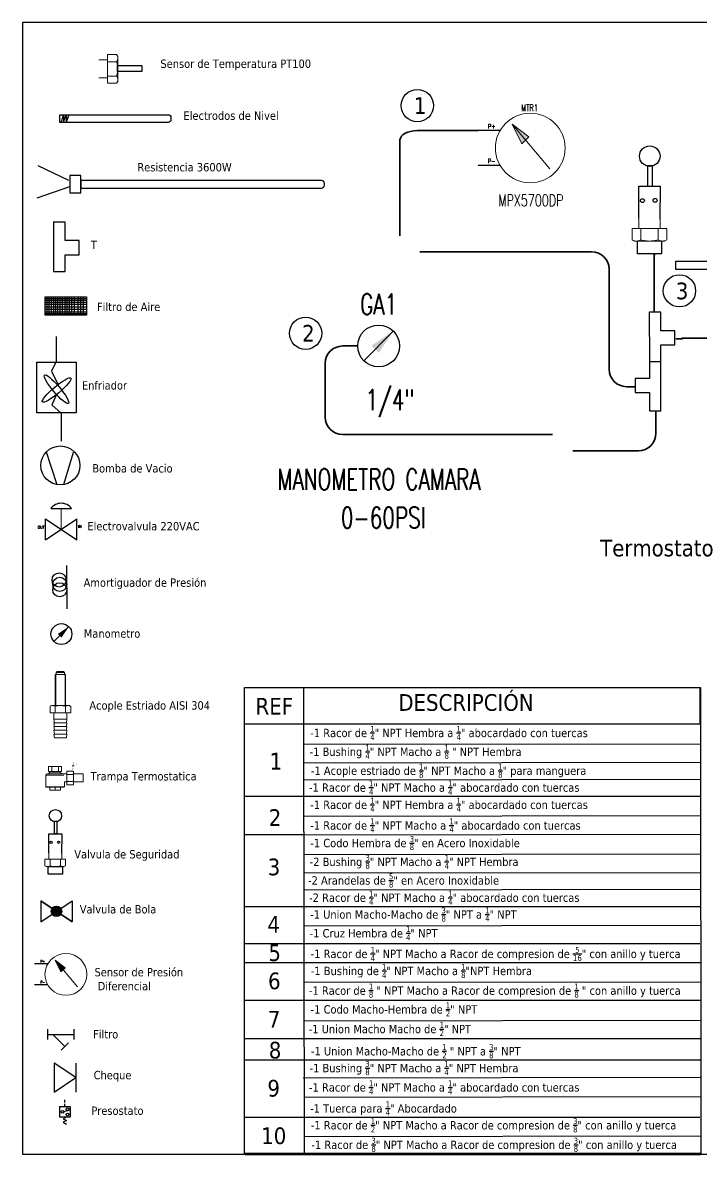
# Model space of a CAD drawing. Header units: millimetres. Extents: x 15 to 265, y 10 to 205.
# Drawn here: x 15 to 131.9, y 10 to 205 of the extents above; entities that cross this region are included whole.
import ezdxf
from ezdxf.enums import TextEntityAlignment as Align

# ---------------------------------------------------------------- set-up
doc = ezdxf.new("R2010")
doc.units = ezdxf.units.MM
for name, color, linetype in [('DESC', 250, 'Continuous'), ('SYMS', 7, 'Continuous'), ('TAGS', 250, 'Continuous'), ('TERMS', 123, 'Continuous'), ('WIRENO', 250, 'Continuous')]:
    doc.layers.add(name, color=color, linetype=linetype)
doc.layers.add('WIRES', color=7, linetype='Continuous', lineweight=35)
doc.styles.get("Standard").update_dxf_attribs({"font": 'tahoma.ttf'})
doc.styles.add('WD', font='romans.shx')

# ---------------------------------------------------------------- blocks, each defined once
blk = doc.blocks.new('HGVA1_DIAPHRAGM_VALVE2')
at = {"color": 7, "linetype": 'Continuous', "lineweight": 0, "ltscale": 3.2258}
for p, q in [((-0.25, 0.5), (0.25, 0.5)), ((0, 0), (0, 0.5))]:
    blk.add_line(p, q, dxfattribs=at)
for p, q in [((-0.375, -0.25), (-0.375, 0.25)), ((-0.375, -0.25), (0.375, 0.25)), ((-0.375, 0.25), (0.375, -0.25)), ((0.375, -0.25), (0.375, 0.25))]:
    blk.add_line(p, q)
at = {"ltscale": 25.4, "flags": 128}
blk.add_lwpolyline([(0.25, 0.5, 0.5), (-0.25, 0.5)], format="xyb", close=True, dxfattribs=at)
at = {"style": 'WD', "flags": 1}
for tag, p in [('INST', (-0.469, 0.748)), ('LOC', (-0.469, 0.587)), ('TAG1', (-0.469, 0.378))]:
    blk.add_attdef(tag, text='', height=0.125, dxfattribs=at).set_placement(p, align=Align.RIGHT)
at = {"style": 'WD'}
blk.add_attdef('XREF', text='', height=0.0625, rotation=0.0625, dxfattribs=at).set_placement((0.518, 0.271), align=Align.TOP_CENTER)
blk.add_attdef('TERM01', text='', height=0.0625, dxfattribs=at).set_placement((-0.399, 0.018), align=Align.RIGHT)
for tag, p, height in [('X4TERM01', (-0.375, 0), 0.005), ('X1TERM02', (0.375, 0), 0.005), ('TERM02', (0.406, 0.036), 0.0625), ('RATING1', (0.388, -0.162), 0.125), ('DESC1', (0.388, -0.378), 0.125), ('DESC2', (0.388, -0.562), 0.125), ('WDTAGALT', (0.388, -0.907), 0.125), ('DESC3', (0.388, -0.752), 0.125)]:
    blk.add_attdef(tag, p, '', height=height, dxfattribs=at)
at = {"style": 'WD', "flags": 1}
for tag, p in [('WDTYPE', (-0.154, -0.127)), ('FAMILY', (-0.143, -0.17)), ('CAT', (-0.143, -0.215)), ('MFG', (-0.141, -0.246)), ('ASSYCODE', (-0.113, -0.275))]:
    blk.add_attdef(tag, text='', height=0.01, dxfattribs=at).set_placement(p, align=Align.CENTER)
blk = doc.blocks.new('HME1_PRESS_M')
blk.add_line((0.0361, -0.0879), (0.2129, 0.0889))
blk.add_circle((0.125, 0), 0.125)
blk.add_solid([(0.0821, 0.0015), (0.1255, -0.0419), (0.2129, 0.0889)])
at = {"style": 'WD', "width": 0.7}
for tag, p in [('INST', (0.125, 0.5)), ('LOC', (0.125, 0.3438)), ('TAG1', (0.125, 0.1875)), ('DESC1', (0.125, -0.3438)), ('DESC2', (0.125, -0.5)), ('DESC3', (0.125, -0.6562)), ('WDTAGALT', (0.125, -0.8125))]:
    blk.add_attdef(tag, text='', height=0.125, dxfattribs=at).set_placement(p, align=Align.CENTER)
blk.add_attdef('TERM01', text='', height=0.0625, dxfattribs=at).set_placement((-0.0322, 0.0313), align=Align.RIGHT)
at = {"style": 'WD'}
for tag, p, height, flags in [('WDTYPE', (0.0625, 0.0625), 0.01, 1), ('X4TERM01', (0, 0), 0.005, 1), ('WDBLKNAM', (0.1342, 0.0008), 0.01, 9), ('X1TERM02', (0.248, 0), 0.005, 1), ('FAMILY', (0.1303, -0.0348), 0.01, 9)]:
    blk.add_attdef(tag, p, '', height=height, dxfattribs=dict(at, flags=flags))
at = {"style": 'WD', "width": 0.7}
for tag, p, height in [('TERM02', (0.2803, 0.0313), 0.0625), ('RATING1', (0.2812, -0.1875), 0.125)]:
    blk.add_attdef(tag, p, '', height=height, dxfattribs=at)
at = {"style": 'WD'}
blk.add_attdef('XREF', text='', height=0.0625, dxfattribs=at).set_placement((-0.0312, -0.125), align=Align.RIGHT)
at = {"linetype": 'Continuous', "style": 'WD', "flags": 9}
for tag, p in [('CAT', (0.1303, -0.066)), ('MFG', (0.1283, -0.0855)), ('ASSYCODE', (0.1305, -0.1028))]:
    blk.add_attdef(tag, p, '', height=0.01, dxfattribs=at)
blk = doc.blocks.new('Acople Estriado')
at = {"color": 7, "linetype": 'Continuous', "lineweight": 15}
for p, q in [((6.78, 5.633), (6.78, 5.138)), ((6.78, 5.633), (6.947, 5.633)), ((6.811, 5.678), (6.796, 5.663)), ((6.796, 5.663), (6.796, 5.633)), ((6.931, 5.663), (6.796, 5.663)), ((6.811, 5.678), (6.916, 5.678)), ((6.931, 5.663), (6.916, 5.678)), ((6.931, 5.633), (6.931, 5.663)), ((6.947, 5.138), (6.947, 5.633)), ((6.721, 5.138), (6.699, 5.126)), ((6.699, 5.126), (6.699, 5.019)), ((6.74, 5.138), (6.721, 5.138)), ((6.864, 5.138), (6.74, 5.138)), ((6.781, 5.126), (6.781, 5.019)), ((6.988, 5.138), (6.864, 5.138)), ((6.946, 5.126), (6.946, 5.019)), ((7.007, 5.138), (6.988, 5.138)), ((7.029, 5.126), (7.007, 5.138)), ((7.029, 5.126), (7.029, 5.019)), ((6.699, 5.019), (6.781, 5.019)), ((6.761, 5.019), (6.761, 4.922)), ((6.761, 4.922), (6.769, 4.862)), ((6.864, 4.922), (6.761, 4.922)), ((6.781, 5.019), (6.946, 5.019)), ((6.967, 4.922), (6.864, 4.922)), ((6.946, 5.019), (7.029, 5.019)), ((6.959, 4.862), (6.967, 4.922)), ((6.967, 4.922), (6.967, 5.019)), ((6.761, 4.862), (6.769, 4.802)), ((6.864, 4.862), (6.761, 4.862)), ((6.761, 4.802), (6.769, 4.742)), ((6.864, 4.802), (6.761, 4.802)), ((6.761, 4.742), (6.769, 4.682)), ((6.864, 4.742), (6.761, 4.742)), ((6.967, 4.862), (6.864, 4.862)), ((6.967, 4.802), (6.864, 4.802)), ((6.967, 4.742), (6.864, 4.742)), ((6.959, 4.802), (6.967, 4.862)), ((6.959, 4.742), (6.967, 4.802)), ((6.959, 4.682), (6.967, 4.742)), ((6.761, 4.682), (6.769, 4.622)), ((6.864, 4.682), (6.761, 4.682)), ((6.864, 4.622), (6.769, 4.622)), ((6.967, 4.682), (6.864, 4.682)), ((6.959, 4.622), (6.864, 4.622)), ((6.959, 4.622), (6.967, 4.682))]:
    blk.add_line(p, q, dxfattribs=at)
at = {"color": 7, "linetype": 'Continuous', "lineweight": 0}
for p, q in [((6.79, 5.633), (6.79, 5.138)), ((6.938, 5.633), (6.938, 5.138))]:
    blk.add_line(p, q, dxfattribs=at)
at = {"color": 7, "linetype": 'Continuous', "lineweight": 15}
for points, knots in [([(6.699, 5.126), (6.706, 5.13), (6.712, 5.133), (6.726, 5.137), (6.733, 5.138), (6.74, 5.138)], [0, 0, 0, 0, 0.5, 0.5, 1, 1, 1, 1]), ([(6.74, 5.138), (6.744, 5.138), (6.747, 5.138), (6.754, 5.137), (6.757, 5.136), (6.768, 5.133), (6.775, 5.13), (6.781, 5.126)], [0, 0, 0, 0, 0.25, 0.25, 0.5, 0.5, 1, 1, 1, 1]), ([(6.864, 5.138), (6.85, 5.138), (6.836, 5.137), (6.808, 5.133), (6.795, 5.13), (6.781, 5.126)], [0, 0, 0, 0, 0.5, 0.5, 1, 1, 1, 1]), ([(6.946, 5.126), (6.933, 5.13), (6.919, 5.133), (6.892, 5.137), (6.878, 5.138), (6.864, 5.138)], [0, 0, 0, 0, 0.5, 0.5, 1, 1, 1, 1]), ([(6.946, 5.126), (6.953, 5.13), (6.96, 5.133), (6.974, 5.137), (6.981, 5.138), (6.988, 5.138)], [0, 0, 0, 0, 0.5, 0.5, 1, 1, 1, 1]), ([(6.988, 5.138), (6.991, 5.138), (6.995, 5.138), (7.002, 5.137), (7.005, 5.136), (7.015, 5.133), (7.022, 5.13), (7.029, 5.126)], [0, 0, 0, 0, 0.25, 0.25, 0.5, 0.5, 1, 1, 1, 1])]:
    blk.add_open_spline(points, degree=3, knots=knots, dxfattribs=at)
blk = doc.blocks.new('Trampo')
for points in [[(117.2, 260.5), (116.2, 260.5), (116.2, 260.5), (116.6, 260.5), (116.6, 263.5), (116.2, 263), (116.1, 263.1), (116.7, 263.6), (116.7, 263.6), (116.7, 260.5), (117.2, 260.5)], [(119.7, 262.2), (119, 260.7), (118.9, 260.7), (119.6, 262.2)], [(120.5, 262.2), (119.7, 260.7), (119.6, 260.7), (120.4, 262.2)], [(117.7, 258.3), (117.2, 257.8), (116.2, 257.8), (115.7, 257.3), (115.7, 256.3), (117.7, 256.3), (117.7, 256.3), (115.6, 256.3), (115.6, 257.3), (116.2, 257.9), (117.2, 257.9), (117.7, 258.4), (117.7, 258.9), (117.2, 259.3), (116.2, 259.3), (115.7, 258.8), (115.6, 258.9), (116.2, 259.4), (117.2, 259.4), (117.7, 258.9)]]:
    blk.add_hatch(color=7).paths.add_polyline_path(points)
at = {"color": 7, "linetype": 'Continuous', "lineweight": 15}
for points in [[(90.5, 251.1), (90.5, 239.8), (90.5, 239.8)], [(92, 252.5), (106.7, 252.5), (106.7, 252.5)], [(93.1, 259.5), (105.5, 259.5), (105.5, 254.7), (93.1, 254.7)], [(93.1, 254.7), (93.1, 259.5), (93.1, 259.5)], [(94.2, 254.7), (94.2, 254), (94.2, 254)], [(96.2, 254.7), (96.2, 259.5), (96.2, 259.5)], [(102.4, 254.7), (102.4, 259.5), (102.4, 259.5)], [(104.5, 254), (104.5, 254.7), (104.5, 254.7)], [(110.7, 252.3), (107.4, 252.3), (107.4, 252.3)], [(117, 255), (110.7, 255), (110.7, 241.9), (117, 241.9)], [(117, 251.8), (110.7, 251.8), (110.7, 251.8)], [(117, 255), (117, 241.9), (117, 241.9)], [(126.1, 252.3), (117, 252.3), (117, 252.3)], [(126.1, 252.3), (126.1, 244.6), (126.1, 244.6)], [(107.9, 239.7), (90.7, 239.7), (90.7, 239.7)], [(104.5, 239.7), (104.5, 236.7), (94.2, 236.7), (94.2, 239.7)], [(99.3, 239.7), (99.3, 236.7), (99.3, 236.7)], [(108.2, 239.8), (108.2, 244.6), (108.2, 244.6)], [(108.2, 244.6), (110.7, 244.6), (110.7, 244.6)], [(117, 245.2), (110.7, 245.2), (110.7, 245.2)], [(117, 244.6), (126.1, 244.6), (126.1, 244.6)]]:
    blk.add_lwpolyline(points, dxfattribs=at)
at = {"color": 8, "linetype": 'Continuous', "lineweight": 15}
for points in [[(107.6, 251.1), (90.5, 251.1), (90.5, 251.1)], [(94.2, 254), (104.5, 254), (104.5, 254)], [(90.5, 239.8), (108.2, 239.8), (108.2, 239.8)]]:
    blk.add_lwpolyline(points, dxfattribs=at)
at = {"color": 7, "linetype": 'Continuous', "lineweight": 20}
blk.add_lwpolyline([(115.6, 260), (117.7, 260), (117.7, 260)], dxfattribs=at)
at = {"color": 7, "linetype": 'Continuous', "lineweight": 15}
for points in [[(91.9, 252.5), (91.1, 252.5), (90.5, 251.9), (90.5, 251.1)], [(92.7, 252.5), (93.5, 252.5), (94.1, 253.2), (94.1, 254)], [(104.5, 254), (104.5, 253.2), (105.1, 252.5), (105.9, 252.5)], [(107.4, 252.3), (107.1, 252.5), (106.9, 252.5), (106.6, 252.5)], [(90.5, 239.9), (90.5, 239.7), (90.6, 239.7), (90.7, 239.7)], [(107.9, 239.7), (108, 239.7), (108.1, 239.7), (108.1, 239.9)]]:
    blk.add_open_spline(points, degree=3, dxfattribs=at)
blk = doc.blocks.new('Valvula Tipo Anillo')
for p, q in [((7.88, 11.213), (7.88, 11.519)), ((7.88, 11.519), (8.084, 11.519)), ((8.084, 11.519), (8.079, 11.203))]:
    blk.add_line(p, q)
at = {"color": 7, "linetype": 'Continuous', "lineweight": 15}
for p, q in [((7.878, 11.21), (7.878, 11.113)), ((8.084, 11.113), (8.084, 11.21)), ((7.816, 11.006), (7.816, 11.113)), ((7.898, 11.113), (7.816, 11.113)), ((7.898, 11.006), (7.898, 11.113)), ((8.063, 11.113), (7.898, 11.113)), ((8.063, 11.006), (8.063, 11.113)), ((8.146, 11.113), (8.063, 11.113)), ((8.146, 11.006), (8.146, 11.113)), ((7.816, 11.006), (7.838, 10.994)), ((7.838, 10.994), (7.857, 10.994)), ((7.857, 10.994), (7.981, 10.994)), ((7.981, 10.994), (8.105, 10.994)), ((8.105, 10.994), (8.124, 10.994)), ((8.124, 10.994), (8.146, 11.006))]:
    blk.add_line(p, q, dxfattribs=at)
for points in [[(7.962, 11.521), (8.01, 11.521), (8.01, 11.713), (7.962, 11.713)], [(8.097, 10.995), (8.097, 10.873), (7.867, 10.871), (7.867, 10.993)]]:
    blk.add_lwpolyline(points, close=True)
for centre, radius in [((7.984, 11.807), 0.0981), ((7.914, 11.381), 0.0185), ((8.035, 11.384), 0.0185)]:
    blk.add_circle(centre, radius)
for points, knots in [([(7.857, 10.994), (7.854, 10.994), (7.85, 10.994), (7.843, 10.995), (7.84, 10.996), (7.829, 10.999), (7.823, 11.002), (7.816, 11.006)], [0, 0, 0, 0, 0.25, 0.25, 0.5, 0.5, 1, 1, 1, 1]), ([(7.898, 11.006), (7.892, 11.002), (7.885, 10.999), (7.871, 10.995), (7.864, 10.994), (7.857, 10.994)], [0, 0, 0, 0, 0.5, 0.5, 1, 1, 1, 1]), ([(7.898, 11.006), (7.912, 11.002), (7.926, 10.999), (7.953, 10.995), (7.967, 10.994), (7.981, 10.994)], [0, 0, 0, 0, 0.5, 0.5, 1, 1, 1, 1]), ([(7.981, 10.994), (7.995, 10.994), (8.009, 10.995), (8.036, 10.999), (8.05, 11.002), (8.063, 11.006)], [0, 0, 0, 0, 0.5, 0.5, 1, 1, 1, 1]), ([(8.105, 10.994), (8.101, 10.994), (8.098, 10.994), (8.091, 10.995), (8.087, 10.996), (8.077, 10.999), (8.07, 11.002), (8.063, 11.006)], [0, 0, 0, 0, 0.25, 0.25, 0.5, 0.5, 1, 1, 1, 1]), ([(8.146, 11.006), (8.139, 11.002), (8.132, 10.999), (8.119, 10.995), (8.112, 10.994), (8.105, 10.994)], [0, 0, 0, 0, 0.5, 0.5, 1, 1, 1, 1])]:
    blk.add_open_spline(points, degree=3, knots=knots, dxfattribs=at)
blk = doc.blocks.new('HGVA1_BALL_VALVE')
h = blk.add_hatch(color=256)
edge = h.paths.add_edge_path()
edge.add_arc((0, 0), 0.125, 0, 360)
at = {"ltscale": 3.2258}
for p, q in [((-0.375, 0.254), (0.375, -0.254)), ((-0.375, -0.254), (0.375, 0.254)), ((-0.375, 0.254), (-0.375, -0.254)), ((0.375, 0.254), (0.375, -0.254))]:
    blk.add_line(p, q, dxfattribs=at)
at = {"ltscale": 25.4, "flags": 128}
blk.add_lwpolyline([(0.375, 0.254), (0.375, -0.254), (-0.375, 0.254), (-0.375, -0.254)], close=True, dxfattribs=at)
at = {"ltscale": 3.2258}
blk.add_circle((0, 0), 0.125, dxfattribs=at)
at = {"ltscale": 25.4}
blk.add_circle((0, 0), 0.125, dxfattribs=at)
at = {"style": 'WD', "flags": 1}
for tag, height, p in [('LOC', 0.125, (0.011, 0.516)), ('INST', 0.125, (0.028, 0.678)), ('TAG1', 0.125, (0, 0.307)), ('FAMILY', 0.01, (-0.482, -0.121)), ('WDTYPE', 0.01, (-0.475, -0.062)), ('CAT', 0.01, (-0.482, -0.165)), ('MFG', 0.01, (-0.481, -0.197)), ('ASSYCODE', 0.01, (-0.453, -0.226))]:
    blk.add_attdef(tag, text='', height=height, dxfattribs=at).set_placement(p, align=Align.CENTER)
at = {"style": 'WD'}
blk.add_attdef('XREF', text='', height=0.0625, rotation=0.0625, dxfattribs=at).set_placement((0.541, 0.293), align=Align.TOP_CENTER)
blk.add_attdef('TERM01', text='', height=0.0625, dxfattribs=at).set_placement((-0.399, 0.018), align=Align.RIGHT)
for tag, p, height in [('X4TERM01', (-0.375, 0), 0.005), ('X8TERM02', (0, 0), 0.005), ('TERM02', (0.052, -0.037), 0.0625), ('X1TERM03', (0.375, 0), 0.005), ('TERM03', (0.406, 0.036), 0.0625), ('RATING1', (0.409, -0.162), 0.125), ('DESC1', (0.409, -0.341), 0.125), ('DESC2', (0.409, -0.525), 0.125), ('WDTAGALT', (0.409, -0.873), 0.125), ('DESC3', (0.409, -0.715), 0.125)]:
    blk.add_attdef(tag, p, '', height=height, dxfattribs=at)
blk = doc.blocks.new('HMT1_DIFFERENTIAL_PRESSURE_GAUGE')
blk.add_hatch(color=7).paths.add_polyline_path([(-0.26, 0.34), (-0.12, 0.06), (-0.02, 0.16)])
at = {"color": 7, "linetype": 'Continuous', "lineweight": 0, "ltscale": 645.15999}
for p, q in [((-0.26, 0.34), (0.28, -0.3)), ((-0.26, 0.34), (-0.12, 0.06)), ((-0.26, 0.34), (-0.02, 0.16)), ((-0.12, 0.06), (-0.02, 0.16))]:
    blk.add_line(p, q, dxfattribs=at)
for p, q in [((-0.437, 0.25), (-0.75, 0.25)), ((-0.437, -0.25), (-0.75, -0.25))]:
    blk.add_line(p, q)
at = {"color": 255, "linetype": 'Continuous', "lineweight": 0, "ltscale": 25.4, "flags": 128}
blk.add_lwpolyline([(-0.26, 0.34), (-0.12, 0.06), (-0.02, 0.16)], close=True, dxfattribs=at)
at = {"color": 7, "linetype": 'Continuous', "lineweight": 0, "ltscale": 645.15999}
blk.add_circle((0, 0), 0.5, dxfattribs=at)
at = {"style": 'WD', "width": 0.7}
for tag, p in [('INST', (-0.01, 0.781)), ('LOC', (-0.01, 0.656)), ('TAG1', (-0.01, 0.531)), ('DESC1', (0.021, -0.625)), ('DESC2', (0.021, -0.75)), ('DESC3', (0.021, -0.875)), ('WDTAGALT', (0.021, -1))]:
    blk.add_attdef(tag, text='', height=0.0938, dxfattribs=at).set_placement(p, align=Align.CENTER)
for tag, p in [('TERM01', (-0.5, 0.281)), ('TERM02', (-0.5, -0.219))]:
    blk.add_attdef(tag, text='', height=0.0625, dxfattribs=at).set_placement(p, align=Align.RIGHT)
at = {"style": 'WD'}
for tag, p, height, flags in [('X4TERM01', (-0.75, 0.25), 0.005, 1), ('X1TERM03', (0.5, 0), 0.005, 1), ('FAMILY', (-0.208, -0.062), 0.01, 9), ('X4TERM02', (-0.75, -0.25), 0.005, 1), ('WDBLKNAM', (-0.209, -0.188), 0.01, 9)]:
    blk.add_attdef(tag, p, '', height=height, dxfattribs=dict(at, flags=flags))
at = {"style": 'WD', "width": 0.7}
for tag, p, height in [('TERM03', (0.531, 0.031), 0.0625), ('RATING1', (0.469, -0.375), 0.0938)]:
    blk.add_attdef(tag, p, '', height=height, dxfattribs=at)
at = {"linetype": 'Continuous', "style": 'WD', "flags": 9}
for tag, p in [('ASSYCODE', (-0.208, -0.156)), ('CAT', (-0.208, -0.094)), ('MFG', (-0.208, -0.125))]:
    blk.add_attdef(tag, p, '', height=0.01, dxfattribs=at)
at = {"flags": 1}
blk.add_attdef('WDTYPE', (-0.219, -0.25), '', height=0.01, dxfattribs=at)
at = {"style": 'WD'}
blk.add_attdef('XREF', text='', height=0.0625, dxfattribs=at).set_placement((-0.438, -0.406), align=Align.RIGHT)
blk = doc.blocks.new('HST1_STRAINER_Y_TYPE')
at = {"ltscale": 3.2258}
for p, q in [((0, 0.125), (0, -0.125)), ((0.625, 0.125), (0.625, -0.125)), ((0, 0), (0.625, 0)), ((0.125, 0), (0.412, -0.287)), ((0.324, -0.376), (0.501, -0.199))]:
    blk.add_line(p, q, dxfattribs=at)
at = {"style": 'WD', "flags": 1}
for tag, height, p in [('INST', 0.125, (0.33, 0.71)), ('LOC', 0.125, (0.306, 0.549)), ('TAG1', 0.125, (0.324, 0.34)), ('FAMILY', 0.01, (1.09, 0.044)), ('CAT', 0.01, (1.09, -0.001)), ('WDTYPE', 0.01, (1.102, -0.093)), ('MFG', 0.01, (1.092, -0.032)), ('ASSYCODE', 0.01, (1.12, -0.061))]:
    blk.add_attdef(tag, text='', height=height, dxfattribs=at).set_placement(p, align=Align.CENTER)
at = {"style": 'WD'}
for tag, height, p in [('WDTAGALT', 0.125, (0.035, 0.2)), ('TERM01', 0.0625, (-0.024, 0.018))]:
    blk.add_attdef(tag, text='', height=height, dxfattribs=at).set_placement(p, align=Align.RIGHT)
for tag, p, height in [('RATING1', (0.6, 0.18), 0.125), ('X4TERM01', (0, 0), 0.005), ('X1TERM03', (0.625, 0), 0.005), ('TERM03', (0.632, 0.013), 0.0625), ('DESC1', (-0.666, -0.258), 0.125), ('DESC2', (-0.666, -0.442), 0.125), ('DESC3', (-0.666, -0.632), 0.125), ('X8TERM02', (0.412, -0.287), 0.005), ('TERM02', (0.447, -0.365), 0.0625)]:
    blk.add_attdef(tag, p, '', height=height, dxfattribs=at)
blk.add_attdef('XREF', text='', height=0.0625, rotation=0.0625, dxfattribs=at).set_placement((0.649, -0.434), align=Align.TOP_CENTER)
blk = doc.blocks.new('HVL1_PRESS_SW')
for p, q in [((0.094, 0.222), (0.094, 0.282)), ((-0.031, -0.126), (-0.031, 0.125)), ((-0.031, 0.125), (0.219, 0.125)), ((0.061, 0.005), (0.198, 0.04)), ((0.094, 0.125), (0.094, 0.188)), ((0.219, 0.125), (0.219, -0.126)), ((0.219, -0.126), (-0.031, -0.126)), ((0.135, -0.126), (0.052, -0.167)), ((0.052, -0.167), (0.135, -0.209)), ((0.135, -0.209), (0.052, -0.251)), ((0.052, -0.251), (0.135, -0.293))]:
    blk.add_line(p, q)
for centre in [(0.032, 0), (0.156, 0.063), (0.156, -0.063)]:
    blk.add_circle(centre, 0.0314)
at = {"style": 'WD', "width": 0.7}
for tag, height, p in [('INST', 0.125, (-0.062, 0.5)), ('TAG1', 0.125, (-0.062, 0.188)), ('LOC', 0.125, (-0.062, 0.344)), ('TERM01', 0.0625, (-0.062, 0.031)), ('DESC1', 0.125, (-0.062, -0.281)), ('RATING1', 0.125, (0.775, -0.281)), ('DESC2', 0.125, (-0.062, -0.438)), ('DESC3', 0.125, (-0.062, -0.594)), ('WDTAGALT', 0.125, (-0.062, -0.75))]:
    blk.add_attdef(tag, text='', height=height, dxfattribs=at).set_placement(p, align=Align.RIGHT)
at = {"style": 'WD'}
for tag, p, height, flags in [('X2TERM04', (0.094, 0.281), 0.005, 1), ('WDBLKNAM', (0.405, 0.344), 0.01, 9), ('FAMILY', (0.406, 0.312), 0.01, 9), ('X4TERM01', (0, 0), 0.005, 1), ('WDTYPE', (0.062, 0.062), 0.01, 1), ('X1TERM02', (0.187, 0.063), 0.005, 1), ('X1TERM03', (0.187, -0.063), 0.005, 1)]:
    blk.add_attdef(tag, p, '', height=height, dxfattribs=dict(at, flags=flags))
at = {"style": 'WD', "width": 0.7}
for tag, p in [('TERM04', (0.125, 0.25)), ('TERM02', (0.25, 0.094)), ('TERM03', (0.25, -0.031))]:
    blk.add_attdef(tag, p, '', height=0.0625, dxfattribs=at)
at = {"linetype": 'Continuous', "style": 'WD', "flags": 9}
for tag, p in [('CAT', (0.406, 0.281)), ('ASSYCODE', (0.406, 0.219)), ('MFG', (0.406, 0.25))]:
    blk.add_attdef(tag, p, '', height=0.01, dxfattribs=at)
at = {"style": 'WD', "width": 0.7}
blk.add_attdef('TERM05', text='', height=0.0625, dxfattribs=at).set_placement((0.125, -0.406), align=Align.CENTER)
at = {"style": 'WD'}
blk.add_attdef('XREF', (0.281, -0.375), '', height=0.0625, dxfattribs=at)
blk = doc.blocks.new('ColaMarrano')
at = {"layer": 'WIRENO'}
blk.add_line((96.3, 200.92), (96.42, 188.45), dxfattribs=at)
for centre in [(94.22, 196.73), (94.4, 195.47), (94.4, 193.92)]:
    blk.add_circle(centre, 2.03, dxfattribs=at)
blk = doc.blocks.new('HDI1')
for p, q in [((0.0469, 0), (-0.0469, 0.0625)), ((-0.0469, 0.0625), (-0.0469, -0.0625)), ((0.0469, 0.0625), (0.0469, -0.0625)), ((-0.0469, -0.0625), (0.0469, 0))]:
    blk.add_line(p, q)
at = {"style": 'WD'}
for tag, width, p in [('INST', 0.7, (0, 0.8883)), ('LOC', 0.7, (0, 0.7187)), ('DESC1', 0.7, (0, 0.5625)), ('DESC2', 0.7, (0, 0.4062)), ('RATING1', 0.9, (0.0055, 0.0938))]:
    blk.add_attdef(tag, text='', height=0.125, dxfattribs=dict(at, width=width)).set_placement(p, align=Align.CENTER)
blk.add_attdef('TAG1', text='', height=0.125, dxfattribs=at).set_placement((0, 0.25), align=Align.CENTER)
for tag, p, height, flags in [('FAMILY', (0.2047, 0.1523), 0.01, 9), ('WDBLKNAM', (0.2047, 0.1329), 0.01, 9), ('X4TERM01', (-0.0469, 0), 0.0125, 1), ('X1TERM02', (0.0469, 0), 0.0125, 1)]:
    blk.add_attdef(tag, p, '', height=height, dxfattribs=dict(at, flags=flags))
at = {"linetype": 'Continuous', "style": 'WD', "flags": 9}
for tag, p in [('MFG', (0.2278, 0.0887)), ('CAT', (0.2297, 0.1082)), ('ASSYCODE', (0.2188, 0.0625))]:
    blk.add_attdef(tag, text='', height=0.01, dxfattribs=at).set_placement(p, align=Align.CENTER)
at = {"linetype": 'Continuous', "style": 'WD', "flags": 8}
blk.add_attdef('TERM01', text='', height=0.125, dxfattribs=at).set_placement((-0.125, -0.0312), align=Align.TOP_RIGHT)
blk.add_attdef('TERM02', text='', height=0.125, dxfattribs=at).set_placement((0.1094, -0.0314), align=Align.TOP_LEFT)
at = {"style": 'WD', "width": 0.9}
blk.add_attdef('RATING2', text='', height=0.125, dxfattribs=at).set_placement((0.0055, -0.1876), align=Align.TOP_CENTER)
blk = doc.blocks.new('Bomba Vacio')
at = {"layer": 'WIRENO'}
for p, q in [((222.52, 152.69), (218.83, 163.9)), ((224.82, 152.84), (228.2, 163.9))]:
    blk.add_line(p, q, dxfattribs=at)
blk.add_circle((223.65, 159.36), 6.72, dxfattribs=at)
blk = doc.blocks.new('Cooler')
at = {"layer": 'WIRENO'}
for p, q in [((61.05, 155.36), (61.05, 161.29)), ((60.91, 155.36), (59.87, 153.28)), ((59.87, 153.28), (61.37, 150.31)), ((61.09, 147.98), (60.01, 145.56)), ((60.01, 145.56), (62.09, 143.63)), ((62.09, 143.63), (62.09, 137.25))]:
    blk.add_line(p, q, dxfattribs=at)
blk.add_lwpolyline([(56.51, 155.41), (65.57, 155.41), (65.57, 143.72), (56.51, 143.72)], close=True, dxfattribs=at)
for centre, major_axis in [((61.09, 148.97), (-3.26, -2.75)), ((61.05, 149.16), (2.75, -3.26))]:
    blk.add_ellipse(centre, major_axis=major_axis, ratio=0.188132, dxfattribs=at)
blk = doc.blocks.new('Filtro')
at = {"layer": 'WIRENO'}
for p, q in [((95.97, 119.72), (103.12, 119.72)), ((95.97, 119.41), (103.12, 119.41)), ((95.97, 119.07), (103.12, 119.07)), ((96.25, 119.99), (96.25, 116.83)), ((96.62, 119.95), (96.62, 116.79)), ((97.03, 119.95), (97.03, 116.79)), ((97.4, 119.95), (97.4, 116.79)), ((97.77, 119.99), (97.77, 116.83)), ((98.1, 119.99), (98.1, 116.83)), ((98.51, 119.99), (98.51, 116.83)), ((98.88, 119.95), (98.88, 116.79)), ((99.33, 119.99), (99.33, 116.83)), ((99.7, 119.99), (99.7, 116.83)), ((100.11, 119.99), (100.11, 116.83)), ((100.52, 119.99), (100.52, 116.83)), ((100.98, 119.99), (100.98, 116.83)), ((101.59, 119.99), (101.59, 116.83)), ((102.04, 119.99), (102.04, 116.83)), ((102.54, 119.99), (102.54, 116.83)), ((95.97, 118.71), (103.12, 118.71)), ((95.97, 118.27), (103.12, 118.27)), ((95.97, 117.88), (103.12, 117.88)), ((95.97, 117.41), (103.12, 117.41)), ((95.97, 117.08), (103.12, 117.08))]:
    blk.add_line(p, q, dxfattribs=at)
blk.add_lwpolyline([(95.95, 119.98), (103.11, 119.98), (103.11, 116.82), (95.95, 116.82)], close=True, dxfattribs=at)
blk = doc.blocks.new('TT')
at = {"layer": 'WIRENO'}
for p, q in [((59.03, 150.75), (59.05, 142.17)), ((61.02, 150.66), (59.05, 150.66)), ((61.02, 147.48), (61.02, 150.66)), ((63.45, 147.48), (61.02, 147.48)), ((63.45, 145.05), (63.45, 147.48)), ((61.02, 142.17), (61.02, 145.05)), ((61.02, 145.05), (63.45, 145.05)), ((59.05, 142.17), (61.02, 142.17))]:
    blk.add_line(p, q, dxfattribs=at)
blk = doc.blocks.new('Resistencia')
at = {"layer": 'WIRENO'}
for p, q in [((112.31, 58.18), (107.01, 60.71)), ((112.43, 57.1), (106.77, 55.17))]:
    blk.add_line(p, q, dxfattribs=at)
blk.add_lwpolyline([(114.4, 59.08), (112.46, 59.08), (112.46, 56.11), (114.4, 56.11)], close=True, dxfattribs=at)
blk.add_lwpolyline([(155.82, 58.21), (114.4, 58.21), (114.4, 56.89), (155.82, 56.89, 0.414214), (156.32, 57.39), (156.32, 57.71, 0.414214)], format="xyb", close=True, dxfattribs=at)
blk = doc.blocks.new('Nivel')
at = {"layer": 'WIRENO'}
for p, q in [((103.38, 60.01), (103.74, 61.39)), ((103.74, 61.39), (103.74, 60.1)), ((103.74, 60.1), (104.25, 61.39)), ((104.25, 61.39), (104.25, 60.07)), ((104.25, 60.07), (104.74, 61.36))]:
    blk.add_line(p, q, dxfattribs=at)
blk.add_lwpolyline([(103.12, 61.39), (121.77, 61.39, -0.414214), (122.27, 60.89), (122.27, 60.54, -0.414214), (121.77, 60.04), (103.12, 60.04)], format="xyb", close=True, dxfattribs=at)
blk = doc.blocks.new('PT100')
at = {"color": 7, "linetype": 'Continuous', "lineweight": 15}
for p, q in [((12.6327, 10.9194), (12.5264, 10.9194)), ((12.5264, 10.9194), (12.5264, 10.8369)), ((12.6455, 10.8973), (12.6327, 10.9194)), ((12.5264, 10.8571), (12.4289, 10.8571)), ((12.6327, 10.8369), (12.5264, 10.8369)), ((12.5264, 10.8369), (12.5264, 10.6719)), ((12.6455, 10.8781), (12.6455, 10.8973)), ((12.6455, 10.7544), (12.6455, 10.8781)), ((12.6455, 10.6307), (12.6455, 10.7544)), ((12.4289, 10.6516), (12.5264, 10.6516)), ((12.6327, 10.6719), (12.5264, 10.6719)), ((12.5264, 10.6719), (12.5264, 10.5894)), ((12.6455, 10.6115), (12.6455, 10.6307)), ((12.6327, 10.5894), (12.5264, 10.5894)), ((12.6327, 10.5894), (12.6455, 10.6115))]:
    blk.add_line(p, q, dxfattribs=at)
blk.add_lwpolyline([(12.6419, 10.794), (12.9225, 10.794), (12.9225, 10.7263), (12.6419, 10.7263)], close=True)
for points, knots in [([(12.6327, 10.9194), (12.6366, 10.9126), (12.6398, 10.9058), (12.6443, 10.8921), (12.6455, 10.8851), (12.6455, 10.8781)], [0, 0, 0, 0, 0.5, 0.5, 1, 1, 1, 1]), ([(12.6455, 10.8781), (12.6455, 10.8746), (12.6452, 10.8711), (12.644, 10.8641), (12.6431, 10.8607), (12.6398, 10.8504), (12.6366, 10.8436), (12.6327, 10.8369)], [0, 0, 0, 0, 0.25, 0.25, 0.5, 0.5, 1, 1, 1, 1]), ([(12.6455, 10.7544), (12.6455, 10.7683), (12.6442, 10.7825), (12.6398, 10.81), (12.6366, 10.8235), (12.6327, 10.8369)], [0, 0, 0, 0, 0.5, 0.5, 1, 1, 1, 1]), ([(12.6327, 10.6719), (12.6366, 10.6853), (12.6398, 10.6991), (12.6443, 10.7266), (12.6455, 10.7404), (12.6455, 10.7544)], [0, 0, 0, 0, 0.5, 0.5, 1, 1, 1, 1]), ([(12.6327, 10.6719), (12.6366, 10.6651), (12.6398, 10.6584), (12.6443, 10.6446), (12.6455, 10.6377), (12.6455, 10.6307)], [0, 0, 0, 0, 0.5, 0.5, 1, 1, 1, 1]), ([(12.6455, 10.6307), (12.6455, 10.6272), (12.6452, 10.6236), (12.644, 10.6167), (12.6431, 10.6132), (12.6398, 10.6029), (12.6366, 10.5961), (12.6327, 10.5894)], [0, 0, 0, 0, 0.25, 0.25, 0.5, 0.5, 1, 1, 1, 1])]:
    blk.add_open_spline(points, degree=3, knots=knots, dxfattribs=at)
blk = doc.blocks.new('WDDOT')
for radius in [0.03, 0.0187, 0.00929]:
    blk.add_circle((0, 0), radius)

msp = doc.modelspace()

# ---------------------------------------------------------------- linework, layer by layer
at = {"color": 7, "linetype": 'Continuous'}
for p, q in [((265, 205), (15, 205)), ((15, 205), (15, 10)), ((15, 10), (265, 10))]:
    msp.add_line(p, q, dxfattribs=at)
at = {"layer": 'WIRENO'}
for p, q in [((63.4, 90.4), (63.4, 84.13)), ((63.39, 84.09), (63.48, 9.98)), ((63.41, 80.65), (131.77, 80.75)), ((63.41, 77.44), (131.77, 77.54)), ((63.41, 74.54), (131.77, 74.65)), ((53.28, 71.68), (131.73, 71.68)), ((63.4, 68.27), (131.77, 68.37)), ((63.4, 65.05), (53.22, 65.04)), ((63.4, 65.06), (131.77, 65.16)), ((63.42, 61.68), (131.78, 61.78)), ((63.42, 58.47), (131.78, 58.57)), ((63.42, 55.57), (131.78, 55.67)), ((53.29, 52.71), (131.74, 52.71)), ((63.4, 49.37), (131.76, 49.47)), ((53.21, 46.31), (131.67, 46.31)), ((53.28, 43.03), (131.74, 43.03)), ((63.51, 39.63), (131.88, 39.74)), ((53.32, 36.57), (131.78, 36.57)), ((63.48, 33.01), (131.85, 33.12)), ((53.29, 29.95), (131.75, 29.95)), ((53.35, 26.25), (131.81, 26.25)), ((63.33, 23.16), (131.69, 23.26)), ((63.51, 19.85), (131.88, 19.95)), ((53.2, 16.4), (131.66, 16.4)), ((63.51, 13.05), (131.87, 13.15)), ((53.32, 9.98), (131.78, 9.98))]:
    msp.add_line(p, q, dxfattribs=at)
for points in [[(53.22, 90.46), (131.79, 90.46), (131.81, 10.15), (53.24, 10.15)], [(53.24, 90.45), (131.67, 90.45), (131.67, 84.13), (53.24, 84.13)]]:
    msp.add_lwpolyline(points, close=True, dxfattribs=at)
for centre in [(82.99, 190.7), (128.14, 158.78), (63.74, 151.47)]:
    msp.add_circle(centre, 2.78, dxfattribs=at)
at = {"layer": 'WIRES'}
for p, q in [((83, 186.4), (93.44, 186.4)), ((80, 168.27, 28.89), (80, 184.8, 2.54)), ((83.4, 165.52, 0.03), (113.01, 165.52, 0)), ((123.78, 155.09), (123.78, 165.07)), ((123.78, 165.07), (123.95, 165.07)), ((116.01, 162.52), (116.01, 145.27)), ((128.64, 150.51), (127.49, 150.51)), ((128.57, 150.62), (138.25, 150.62)), ((128.64, 150.62), (128.64, 150.51)), ((72.72, 149.28), (70.12, 149.28)), ((67.12, 146.28), (67.12, 137.05)), ((119.01, 142.27), (120.38, 142.27)), ((120.38, 142.27), (120.38, 142.1)), ((124.08, 134.21), (124.08, 138.07)), ((70.12, 134.05), (106.27, 134.05)), ((109.79, 131.21), (121.08, 131.21))]:
    msp.add_line(p, q, dxfattribs=at)
at = {"layer": 'WIRES', "extrusion": (0, 0.847087, 0.531454)}
msp.add_arc((-83, -96.06, 157.89), 3, 270, 0, dxfattribs=at)
at = {"layer": 'WIRES', "extrusion": (0.000839269, 0, 1)}
msp.add_arc((113.01, 162.52, 0.1), 3, 0, 90, dxfattribs=at)
at = {"layer": 'WIRES'}
for centre, start, end in [((70.12, 146.28), 90, 180), ((119.01, 145.27), 180, 270), ((70.12, 137.05), 180, 270), ((121.08, 134.21), 270, 0)]:
    msp.add_arc(centre, 3, start, end, dxfattribs=at)

# ---------------------------------------------------------------- block references
for name, p, xscale, yscale, zscale in [('Valvula Tipo Anillo', (-20.69, -30.53), 18, 18, 18), ('Cooler', (-24.96, 29.96), 0.75, 0.75, 0.75), ('Acople Estriado', (-52.63, 31.84), 10.8, 10.8, 10.8), ('Trampo', (2.79, 30.3), 0.17928, 0.17928, 0.17928), ('Valvula Tipo Anillo', (-65.58, -59.17), 10.8, 10.8, 10.8)]:
    msp.add_blockref(name, p, dxfattribs=dict(xscale=xscale, yscale=yscale, zscale=zscale))
at = {"xscale": 20.736, "yscale": 20.736, "zscale": 20.736, "rotation": 180}
msp.add_blockref('PT100', (395.49, 386.31), dxfattribs=at)
at = {"layer": 'SYMS'}
ref = msp.add_blockref('HMT1_DIFFERENTIAL_PRESSURE_GAUGE', (102.44, 183.4), dxfattribs=dict(at, xscale=12, yscale=12, zscale=12))
ref.add_attrib('DESC1', 'MPX5700DP', dxfattribs={"layer": 'DESC', "height": 2, "style": 'WD', "width": 0.7}).set_placement((102.54, 173.37), align=Align.CENTER)
ref.add_attrib('TAG1', 'MTR1', dxfattribs={"layer": 'TAGS', "height": 1.126, "style": 'WD', "width": 0.7}).set_placement((102.32, 189.77), align=Align.CENTER)
ref.add_attrib('TERM02', 'P-', dxfattribs={"layer": 'TERMS', "height": 0.75, "style": 'WD', "width": 0.7}).set_placement((96.44, 180.77), align=Align.RIGHT)
ref.add_attrib('TERM01', 'P+', dxfattribs={"layer": 'TERMS', "height": 0.75, "style": 'WD', "width": 0.7}).set_placement((96.44, 186.77), align=Align.RIGHT)
ref = msp.add_blockref('HME1_PRESS_M', (72.72, 149.28), dxfattribs=dict(at, xscale=28.8, yscale=28.8, zscale=28.8))
ref.add_attrib('TAG1', 'GA1', dxfattribs={"layer": 'TAGS', "height": 3.6, "style": 'WD', "width": 0.7}).set_placement((76.32, 154.68), align=Align.CENTER)
ref.add_attrib('DESC1', 'MANOMETRO CAMARA', dxfattribs={"layer": 'DESC', "height": 3.6, "style": 'WD', "width": 0.7}).set_placement((76.37, 124.49), align=Align.CENTER)
ref.add_attrib('DESC2', '0-60PSI', dxfattribs={"layer": 'DESC', "height": 3.6, "style": 'WD', "width": 0.7}).set_placement((77.12, 117.91), align=Align.CENTER)
ref.add_attrib('DESC3', '1/4"', dxfattribs={"layer": 'DESC', "height": 3.6, "style": 'WD', "width": 0.7}).set_placement((78.27, 138.2), align=Align.CENTER)
msp.add_blockref('WDDOT', (128.64, 150.62), dxfattribs=at)
ref = msp.add_blockref('HGVA1_DIAPHRAGM_VALVE2', (21.64, 117.68), dxfattribs=dict(at, xscale=7.199999999999999, yscale=7.199999999999999, zscale=7.199999999999999))
ref.add_attrib('TERM01', 'OUT', dxfattribs={"layer": 'TERMS', "height": 0.45, "style": 'WD'}).set_placement((18.76, 117.82), align=Align.RIGHT)
ref.add_attrib('TERM02', 'IN', (24.56, 117.94), dxfattribs={"layer": 'TERMS', "height": 0.45, "style": 'WD'})
for name, p, xscale, yscale, zscale in [('HME1_PRESS_M', (19.88, 99.64), 14.4, 14.4, 14.4), ('HGVA1_BALL_VALVE', (20.83, 51.86), 7.199999999999999, 7.199999999999999, 7.199999999999999), ('HST1_STRAINER_Y_TYPE', (19.31, 30.66), 7.199999999999999, 7.199999999999999, 7.199999999999999), ('HDI1', (22.3, 23.22), 40, 40, 40), ('HVL1_PRESS_SW', (21.61, 17.32), 7.199999999999999, 7.199999999999999, 7.199999999999999)]:
    msp.add_blockref(name, p, dxfattribs=dict(at, xscale=xscale, yscale=yscale, zscale=zscale))
ref = msp.add_blockref('HMT1_DIFFERENTIAL_PRESSURE_GAUGE', (22.45, 40.99), dxfattribs=dict(at, xscale=7.199999999999999, yscale=7.199999999999999, zscale=7.199999999999999))
ref.add_attrib('TERM02', 'P-', dxfattribs={"layer": 'TERMS', "height": 0.45, "style": 'WD', "width": 0.7}).set_placement((18.85, 39.42), align=Align.RIGHT)
ref.add_attrib('TERM01', 'P+', dxfattribs={"layer": 'TERMS', "height": 0.45, "style": 'WD', "width": 0.7}).set_placement((18.85, 43.02), align=Align.RIGHT)
at = {"layer": 'WIRENO'}
for name, p, xscale, yscale, zscale in [('PT100', (-158.3, 35.71), 15, 15, 15), ('Bomba Vacio', (-90.32, 49.01), 0.5, 0.5, 0.5), ('ColaMarrano', (-35.25, -9.08), 0.6, 0.6, 0.6)]:
    msp.add_blockref(name, p, dxfattribs=dict(at, xscale=xscale, yscale=yscale, zscale=zscale))
for name, p in [('Nivel', (-81.73, 127.75)), ('TT', (-38.72, 19.96)), ('Filtro', (-77.09, 37.77)), ('TT', (63.91, 4.43))]:
    msp.add_blockref(name, p, dxfattribs=at)
at = {"layer": 'WIRENO', "color": 7}
msp.add_blockref('Resistencia', (-89.35, 119.59), dxfattribs=at)
at = {"layer": 'WIRENO', "rotation": 180}
msp.add_blockref('TT', (183.98, 288.74), dxfattribs=at)

# ---------------------------------------------------------------- texts
at = {"attachment_point": 1}
for s, width, insert, char_height in [('\\A1;Sensor de Temperatura PT100', 44.8708, (38.73, 198.64), 1.44), ('\\A1;1', 44.8708, (82.38, 192.14), 2.88), ('\\A1;Electrodos de Nivel', 44.8708, (42.71, 189.69), 1.44), ('\\A1;Resistencia 3600W', 44.8708, (34.76, 180.81), 1.44), ('\\A1;T', 44.8708, (26.76, 167.42), 1.44), ('\\A1;3', 44.8708, (127.52, 160.21), 2.88), ('\\A1;Filtro de Aire', 44.8708, (27.8, 156.75), 1.44), ('\\A1;2', 44.8708, (63.13, 152.91), 2.88), ('\\A1;Enfriador', 44.8708, (25.21, 143.21), 1.44), ('\\A1;Bomba de Vacio', 44.8708, (27, 128.92), 1.44), ('\\A1;Electrovalvula 220VAC', 44.8708, (26.15, 118.95), 1.44), ('\\A1;Termostato', 44.8708, (114.48, 115.91), 2.88), ('\\A1;Amortiguador de Presión', 44.8708, (25.5, 109.23), 1.44), ('\\A1;Manometro', 44.8708, (25.54, 100.45), 1.44), ('\\A1;DESCRIPCIÓN', 44.8708, (79.72, 89.29), 2.88), ('\\A1;Acople Estriado AISI 304', 44.8708, (26.49, 88.06), 1.44), ('\\A1;REF', 44.8708, (55.12, 88.64), 2.88), ('\\A1;-1 Racor de {\\H0.7x;\\S1/4;}" NPT Hembra a {\\H0.7x;\\S1/4;}" abocardado con tuercas', 65.0093, (64.54, 83.81), 1.44), ('\\A1;-1 Bushing {\\H0.7x;\\S1/4;}" NPT Macho a {\\H0.7x;\\S1/8;\\H1.4286x; }" NPT Hembra', 65.0093, (64.43, 80.57), 1.44), ('\\A1;1', 44.8708, (57.55, 79.18), 2.88), ('\\A1;-1 Acople estriado de {\\H0.7x;\\S1/8;}" NPT Macho a {\\H0.7x;\\S1/8;}" para manguera', 65.0093, (64.65, 77.3), 1.44), ('\\A1;Trampa Termostatica', 44.8708, (26.7, 75.86), 1.44), ('\\A1;-1 Racor de {\\H0.7x;\\S1/4;}" NPT Macho a {\\H0.7x;\\S1/4;}" abocardado con tuercas', 65.0093, (64.33, 74.4), 1.44), ('\\A1;-1 Racor de {\\H0.7x;\\S1/4;}" NPT Hembra a {\\H0.7x;\\S1/4;}" abocardado con tuercas', 65.0093, (64.54, 71.43), 1.44), ('\\A1;2', 44.8708, (57.39, 69.45), 2.88), ('\\A1;-1 Racor de {\\H0.7x;\\S1/4;}" NPT Macho a {\\H0.7x;\\S1/4;}" abocardado con tuercas', 65.0093, (64.54, 67.87), 1.44), ('\\A1;-1 Codo Hembra de {\\H0.7x;\\S3/8;}" en Acero Inoxidable', 65.0093, (64.55, 64.84), 1.44), ('\\A1;Valvula de Seguridad', 44.8708, (23.9, 62.42), 1.44), ('\\A1;3', 44.8708, (57.21, 60.95), 2.88), ('\\A1;-2 Bushing {\\H0.7x;\\S3/8;}" NPT Macho a {\\H0.7x;\\S1/4;}" NPT Hembra', 65.0093, (64.44, 61.6), 1.44), ('\\A1;-2 Arandelas de {\\H0.7x;\\S5/8;}" en Acero Inoxidable', 65.0093, (64.16, 58.39), 1.44), ('\\A1;-2 Racor de {\\H0.7x;\\S1/4;}" NPT Macho a {\\H0.7x;\\S1/4;}" abocardado con tuercas', 65.0093, (64.34, 55.42), 1.44), ('\\A1;Valvula de Bola', 44.8708, (24.84, 52.94), 1.44), ('\\A1;4', 44.8708, (57.16, 51.05), 2.88), ('\\A1;-1 Union Macho-Macho de {\\H0.7x;\\S3/8;}" NPT a {\\H0.7x;\\S1/4;}" NPT', 65.0093, (64.53, 52.53), 1.44), ('\\A1;-1 Cruz Hembra de {\\H0.7x;\\S1/4;}" NPT', 65.0093, (64.43, 49.29), 1.44), ('\\A1;5', 44.8708, (57.33, 46.17), 2.88), ('\\A1;-1 Racor de {\\H0.7x;\\S1/4;}" NPT Macho a Racor de compresion de {\\H0.7x;\\S5/16;}" con anillo y tuerca', 67.2686, (64.61, 45.74), 1.44), ('\\A1;Sensor de Presión\\P Diferencial', 44.8708, (27.38, 42.1), 1.44), ('\\A1;6', 44.8708, (57.27, 41.32), 2.88), ('\\A1;-1 Bushing de {\\H0.7x;\\S1/4;}" NPT Macho a {\\H0.7x;\\S1/8;}"NPT Hembra', 65.0093, (64.64, 42.8), 1.44), ('\\A1;-1 Racor de {\\H0.7x;\\S1/8;\\H1.4286x; }" NPT Macho a Racor de compresion de {\\H0.7x;\\S1/8;\\H1.4286x; }" con anillo y tuerca', 67.2686, (64.31, 39.41), 1.44), ('\\A1;-1 Codo Macho-Hembra de {\\H0.7x;\\S1/2;}" NPT', 65.0093, (64.61, 36.18), 1.44), ('\\A1;7', 44.8708, (57.24, 34.7), 2.88), ('\\A1;Filtro', 44.8708, (27.14, 31.4), 1.44), ('\\A1;-1 Union Macho Macho de {\\H0.7x;\\S1/2;}" NPT', 67.2686, (64.28, 32.79), 1.44), ('\\A1;8', 44.8708, (57.4, 29.38), 2.88), ('\\A1;-1 Union Macho-Macho de {\\H0.7x;\\S1/2;} " NPT a {\\H0.7x;\\S3/8;}" NPT', 67.2686, (64.67, 28.96), 1.44), ('\\A1;-1 Bushing {\\H0.7x;\\S3/8;}" NPT Macho a {\\H0.7x;\\S1/4;}" NPT Hembra', 65.0093, (64.42, 26.06), 1.44), ('\\A1;Cheque', 44.8708, (27.23, 24.36), 1.44), ('\\A1;9', 44.8708, (57.16, 22.82), 2.88), ('\\A1;-1 Racor de {\\H0.7x;\\S1/4;}" NPT Macho a {\\H0.7x;\\S1/4;}" abocardado con tuercas', 65.0093, (64.32, 22.73), 1.44), ('\\A1;Presostato', 44.8708, (26.83, 18.23), 1.44), ('\\A1;-1 Tuerca para {\\H0.7x;\\S1/4;}" Abocardado', 67.2686, (64.52, 19.11), 1.44), ('\\A1;-1 Racor de {\\H0.7x;\\S1/2;}" NPT Macho a Racor de compresion de {\\H0.7x;\\S3/8;}" con anillo y tuerca', 65.0093, (64.64, 16.21), 1.44), ('\\A1;10', 44.8708, (56.09, 14.63), 2.88), ('\\A1;-1 Racor de {\\H0.7x;\\S3/8;}" NPT Macho a Racor de compresion de {\\H0.7x;\\S3/8;}" con anillo y tuerca', 65.0093, (64.74, 12.84), 1.44)]:
    msp.add_mtext_dynamic_manual_height_columns(s, width=width, gutter_width=1, heights=[0], dxfattribs=dict(at, insert=insert, char_height=char_height))

doc.saveas('drawing.dxf')
